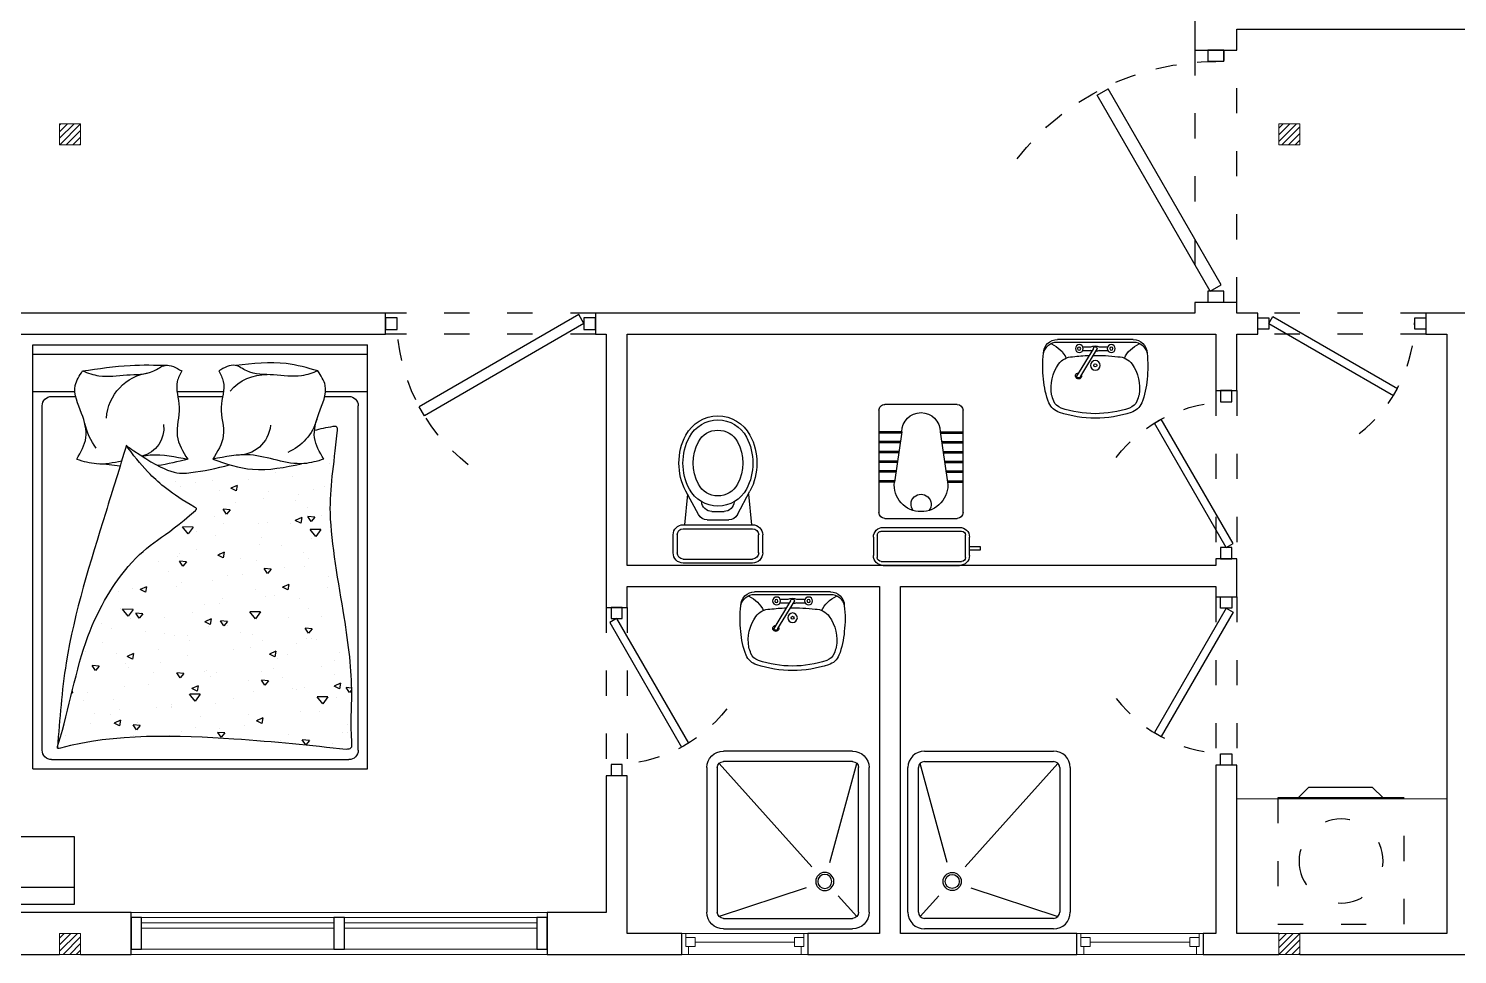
# Model space of a CAD drawing. Header units: millimetres. Extents: x 577 to 2337, y 236 to 943.
# Drawn here: x 2237.58 to 2244.38, y 461.87 to 466.27 of the extents above; entities that cross this region are included whole.
import ezdxf

# ---------------------------------------------------------------- set-up
doc = ezdxf.new("R2010")
doc.units = ezdxf.units.MM
doc.header["$LTSCALE"] = 0.01
doc.linetypes.add('ACAD_ISO03W100', pattern=[30, 12, -18])
for name, color, linetype in [('01-Plan', 1, 'Continuous'), ('04-Door', 4, 'Continuous'), ('06-Furn', 4, 'Continuous')]:
    doc.layers.add(name, color=color, linetype=linetype)
for name, color, linetype, lineweight in [('A-AREA', 4, 'Continuous', 9), ('A-GLAZ', 5, 'Continuous', 9), ('A-GLAZ-CURT', 131, 'Continuous', 9), ('A-GLAZ-CWMG', 4, 'Continuous', 9), ('A-WALL', 1, 'Continuous', 9), ('S-COLS', 255, 'Continuous', 9)]:
    doc.layers.add(name, color=color, linetype=linetype, lineweight=lineweight)

# ---------------------------------------------------------------- blocks, each defined once
blk = doc.blocks.new('M_Concrete-Square-Column - 300 x 300mm-365404-Level 2')
h = blk.add_hatch()
h.set_pattern_fill('ANSI31', color=5, scale=0.007)
h.paths.add_polyline_path([(0.05, 0.05), (-0.05, 0.05), (-0.05, -0.05), (0.05, -0.05)])
at = {"layer": 'S-COLS', "color": 7}
for p, q in [((0.05, 0.05), (-0.05, 0.05)), ((-0.05, 0.05), (-0.05, -0.05)), ((0.05, -0.05), (0.05, 0.05)), ((-0.05, -0.05), (0.05, -0.05))]:
    blk.add_line(p, q, dxfattribs=at)
blk = doc.blocks.new('System Panel - Glazed-371209-Level 2')
at = {"layer": 'A-GLAZ-CURT', "lineweight": 18}
for p, q in [((0.4575, -0.0245), (-0.4575, -0.0245)), ((-0.4575, -0.0245), (-0.4575, -0.0495)), ((-0.4575, -0.0495), (0.4575, -0.0495)), ((0.4575, -0.0495), (0.4575, -0.0245))]:
    blk.add_line(p, q, dxfattribs=at)
blk = doc.blocks.new('Rectangular Mullion - 50 x 150mm-371207-Level 2')
at = {"layer": 'A-GLAZ-CWMG'}
for p, q in [((-9.2634, -9.5098), (-8.3484, -9.5098)), ((-9.2634, -9.6598), (-8.3484, -9.6598))]:
    blk.add_line(p, q, dxfattribs=at)
blk = doc.blocks.new('Rectangular Mullion - 50 x 150mm-371210-Level 2')
at = {"layer": 'A-GLAZ-CWMG', "lineweight": 25}
for p, q in [((-0.05, 0.075), (0, 0.075)), ((-0.05, -0.075), (-0.05, 0.075)), ((0, 0.075), (0, -0.075)), ((0, -0.075), (-0.05, -0.075))]:
    blk.add_line(p, q, dxfattribs=at)
blk = doc.blocks.new('Rectangular Mullion - 50 x 150mm-371211-Level 2')
at = {"layer": 'A-GLAZ-CWMG', "lineweight": 25}
for p, q in [((0, 0.075), (-0.05, 0.075)), ((-0.05, 0.075), (-0.05, -0.075)), ((0, -0.075), (0, 0.075)), ((-0.05, -0.075), (0, -0.075))]:
    blk.add_line(p, q, dxfattribs=at)
blk = doc.blocks.new('Rectangular Mullion - 50 x 150mm-371208-Level 2')
at = {"layer": 'A-GLAZ-CWMG', "lineweight": 25}
for p, q in [((-0.025, 0.075), (0.025, 0.075)), ((-0.025, -0.075), (-0.025, 0.075)), ((0.025, 0.075), (0.025, -0.075)), ((0.025, -0.075), (-0.025, -0.075))]:
    blk.add_line(p, q, dxfattribs=at)
blk = doc.blocks.new('M_Fixed - 60-386374-Level 2')
at = {"layer": 'A-GLAZ', "lineweight": 18}
for p, q in [((-0.3, 0.063), (-0.281, 0.063)), ((-0.281, 0.063), (-0.281, 0)), ((-0.281, 0.044), (-0.237, 0.044)), ((-0.237, 0.044), (-0.237, 0)), ((-0.237, 0.022), (0.237, 0.022)), ((0.237, 0.044), (0.237, 0)), ((0.281, 0.044), (0.237, 0.044)), ((0.281, 0.063), (0.281, 0)), ((0.2989, 0.063), (0.281, 0.063)), ((-0.3, -0.037), (-0.268, -0.037)), ((-0.281, 0), (-0.237, 0)), ((-0.268, 0), (-0.268, -0.037)), ((0.237, 0), (0.281, 0)), ((0.268, 0), (0.268, -0.037)), ((0.3, -0.037), (0.268, -0.037))]:
    blk.add_line(p, q, dxfattribs=at)
blk = doc.blocks.new('door3')
at = {"layer": '04-Door'}
for p, q in [((842.6652, 703.8232), (842.6353, 703.7714)), ((843.5969, 703.2853), (842.6652, 703.8232)), ((843.567, 703.2335), (842.6353, 703.7714)), ((842.4514, 703.2212), (842.4514, 703.2976)), ((842.4514, 703.2976), (842.506, 703.2976)), ((842.506, 703.2212), (842.506, 703.2976)), ((843.5969, 703.2853), (843.567, 703.2335)), ((843.5969, 703.2212), (843.5969, 703.2976)), ((843.5969, 703.2976), (843.6514, 703.2976)), ((843.6514, 703.2212), (843.6514, 703.2976)), ((842.506, 703.2212), (842.4514, 703.2212)), ((842.4569, 703.2212), (842.5005, 703.2212)), ((843.6514, 703.2212), (843.5969, 703.2212))]:
    blk.add_line(p, q, dxfattribs=at)
at = {"layer": '04-Door', "linetype": 'ACAD_ISO03W100', "ltscale": 0.5}
blk.add_arc((843.7015, 703.2591), 1.1958, 127.84997, 180, dxfattribs=at)
blk = doc.blocks.new('F3')
at = {"layer": '04-Door'}
for p, q in [((847.5567, 618.9369), (847.5389, 618.906)), ((848.1118, 618.6163), (847.5567, 618.9369)), ((848.094, 618.5855), (847.5389, 618.906)), ((847.4118, 618.5913), (847.4118, 618.6413)), ((847.4118, 618.6413), (847.4618, 618.6413)), ((847.4618, 618.6413), (847.4618, 618.5913)), ((848.1118, 618.6163), (848.094, 618.5855)), ((848.1118, 618.5913), (848.1118, 618.6413)), ((848.1118, 618.6413), (848.1618, 618.6413)), ((848.1618, 618.6413), (848.1618, 618.5913)), ((847.4618, 618.5913), (847.4118, 618.5913)), ((848.1618, 618.5913), (848.1118, 618.5913))]:
    blk.add_line(p, q, dxfattribs=at)
at = {"layer": '04-Door', "linetype": 'ACAD_ISO03W100', "ltscale": 0.5}
blk.add_arc((848.1029, 618.6009), 0.6413, 127.84997, 180, dxfattribs=at)
blk = doc.blocks.new('F2')
at = {"layer": '04-Door'}
for p, q in [((850.5409, 619.7009), (850.519, 619.663)), ((851.2239, 619.3066), (850.5409, 619.7009)), ((851.202, 619.2686), (850.519, 619.663)), ((850.3739, 619.2816), (850.3739, 619.3316)), ((850.3739, 619.3316), (850.4239, 619.3316)), ((850.4239, 619.3316), (850.4239, 619.2816)), ((851.2239, 619.2816), (851.2239, 619.3316)), ((851.2239, 619.3316), (851.2739, 619.3316)), ((851.2739, 619.3316), (851.2739, 619.2816)), ((850.4239, 619.2816), (850.3739, 619.2816)), ((851.2239, 619.3066), (851.202, 619.2686)), ((851.2739, 619.2816), (851.2239, 619.2816))]:
    blk.add_line(p, q, dxfattribs=at)
at = {"layer": '04-Door', "linetype": 'ACAD_ISO03W100', "ltscale": 0.5}
blk.add_arc((851.213, 619.2876), 0.789, 127.84997, 180, dxfattribs=at)
blk = doc.blocks.new('uik5')
at = {"layer": '06-Furn', "color": 142}
for p, q in [((535.8433, 647.0821), (535.5139, 647.0821)), ((535.5139, 647.0627), (535.8433, 647.0627)), ((535.4655, 647.0337), (535.4655, 646.948)), ((535.4849, 646.948), (535.4849, 647.0337)), ((535.8723, 647.0337), (535.8723, 646.948)), ((535.8917, 647.0337), (535.8917, 646.948)), ((535.5139, 646.9189), (535.8433, 646.9189)), ((535.5139, 646.8995), (535.8433, 646.8995)), ((535.534, 646.7539), (535.5194, 646.8995)), ((535.6273, 646.876), (535.7299, 646.876)), ((535.8233, 646.7539), (535.8378, 646.8995)), ((535.586, 646.8512), (535.5262, 646.7395)), ((535.6497, 646.8364), (535.7075, 646.8364)), ((535.7712, 646.8512), (535.831, 646.7395))]:
    blk.add_line(p, q, dxfattribs=at)
for centre, radius, start, end in [((535.5139, 647.0337), 0.0484, 90, 180), ((535.5139, 647.0337), 0.0291, 90, 180), ((535.8433, 647.0337), 0.0484, 0, 90), ((535.8433, 647.0337), 0.0291, 0, 90), ((535.5139, 646.948), 0.0484, 180, 270), ((535.5139, 646.948), 0.0291, 180, 270), ((535.8433, 646.948), 0.0484, 270, 0), ((535.8433, 646.948), 0.0291, 270, 0), ((535.6273, 646.8291), 0.0469, 90, 151.87119), ((535.7299, 646.8291), 0.0469, 28.12881, 90), ((535.6786, 646.658), 0.1534, 28.12881, 151.87119), ((535.6497, 646.788), 0.0484, 90, 177.02271), ((535.7075, 646.788), 0.0484, 2.97729, 90), ((535.775, 646.6065), 0.2821, 151.87119, 208.12881), ((535.775, 646.6065), 0.2627, 151.87119, 208.1288), ((535.6786, 646.658), 0.105, 28.12881, 151.87119), ((535.5822, 646.6065), 0.2627, 331.87119, 28.12881), ((535.5822, 646.6065), 0.2821, 331.87119, 28.12881), ((535.775, 646.6065), 0.2143, 151.87119, 208.1288), ((535.5822, 646.6065), 0.2143, 331.87119, 28.12881), ((535.6786, 646.5549), 0.1728, 208.12881, 331.87119), ((535.6786, 646.5549), 0.1534, 208.12879, 331.87119), ((535.6786, 646.5549), 0.105, 208.12879, 331.87119)]:
    blk.add_arc(centre, radius, start, end, dxfattribs=at)
blk = doc.blocks.new('bath')
at = {"layer": '06-Furn', "color": 142}
for p, q in [((807.028, 747.0651), (807.6424, 747.0651)), ((806.9492, 746.2983), (806.9492, 746.9863)), ((806.9992, 746.2983), (806.9992, 746.9863)), ((807.028, 747.0151), (807.6424, 747.0151)), ((807.6712, 746.9863), (807.6712, 746.2983)), ((807.7212, 746.9863), (807.7212, 746.2983)), ((807.6424, 746.2695), (807.028, 746.2695)), ((807.6424, 746.2195), (807.028, 746.2195))]:
    blk.add_line(p, q, dxfattribs=at)
at = {"layer": '06-Furn', "color": 9}
for p, q in [((807.1355, 746.5348), (807.0076, 747.0066)), ((807.2221, 746.5142), (807.6627, 747.0066)), ((807.0076, 746.2779), (807.097, 746.3759)), ((807.2484, 746.4154), (807.6627, 746.2779))]:
    blk.add_line(p, q, dxfattribs=at)
at = {"layer": '06-Furn', "color": 8}
for radius in [0.0432, 0.0336]:
    blk.add_circle((807.1599, 746.4448), radius, dxfattribs=at)
at = {"layer": '06-Furn', "color": 142}
for centre, radius, start, end in [((807.028, 746.9863), 0.0788, 90, 180), ((807.6424, 746.9863), 0.0788, 0, 90), ((807.028, 746.9863), 0.0288, 90, 180), ((807.6424, 746.9863), 0.0288, 0, 90), ((807.028, 746.2983), 0.0788, 180, 270), ((807.028, 746.2983), 0.0288, 180, 270), ((807.6424, 746.2983), 0.0788, 270, 0), ((807.6424, 746.2983), 0.0288, 270, 0)]:
    blk.add_arc(centre, radius, start, end, dxfattribs=at)
blk = doc.blocks.new('f21')
at = {"layer": '06-Furn', "color": 32, "linetype": 'ACAD_ISO03W100'}
for p, q in [((817.8596, 708.5438), (817.8596, 709.1438)), ((817.8596, 708.5438), (817.8596, 709.1438)), ((817.8596, 709.1438), (818.4596, 709.1438)), ((817.8596, 709.1438), (818.4596, 709.1438)), ((818.4596, 709.1438), (818.4596, 708.5438)), ((818.4596, 709.1438), (818.4596, 708.5438))]:
    blk.add_line(p, q, dxfattribs=at)
at = {"layer": '06-Furn', "color": 32}
for p, q in [((818.4596, 708.5438), (817.8596, 708.5438)), ((818.4596, 708.5438), (817.8596, 708.5438)), ((818.005, 708.4938), (817.955, 708.5438)), ((818.005, 708.4938), (817.955, 708.5438)), ((818.3596, 708.5438), (818.3096, 708.4938)), ((818.3596, 708.5438), (818.3096, 708.4938)), ((818.3096, 708.4938), (818.005, 708.4938)), ((818.3096, 708.4938), (818.005, 708.4938))]:
    blk.add_line(p, q, dxfattribs=at)
at = {"layer": '06-Furn', "color": 32, "linetype": 'ACAD_ISO03W100'}
blk.add_circle((818.1596, 708.8438), 0.2, dxfattribs=at)
blk.add_circle((818.1596, 708.8438), 0.2, dxfattribs=at)
blk = doc.blocks.new('yu5')
at = {"layer": '06-Furn', "color": 142}
for p, q in [((540.662, 652.0688), (540.6455, 652.0688)), ((540.6455, 652.0688), (540.6455, 652.0177)), ((540.662, 652.0177), (540.662, 652.0688)), ((540.5725, 651.6073), (540.5725, 651.9712)), ((540.5911, 651.598), (540.5911, 651.9805)), ((540.6097, 651.9991), (540.7161, 651.9991)), ((540.619, 652.0177), (540.7068, 652.0177)), ((540.7347, 651.598), (540.7347, 651.9805)), ((540.7533, 651.6073), (540.7533, 651.9712)), ((540.7955, 651.6152), (540.7955, 651.9594)), ((540.8235, 651.9873), (541.3098, 651.9873)), ((540.9688, 651.914), (540.9688, 651.9873)), ((540.975, 651.913), (540.975, 651.9873)), ((541.0153, 651.9071), (541.0153, 651.9873)), ((541.0215, 651.9061), (541.0215, 651.9873)), ((541.0618, 651.9002), (541.0618, 651.9873)), ((541.0681, 651.8993), (541.0681, 651.9873)), ((541.1083, 651.8933), (541.1083, 651.9873)), ((541.1146, 651.8924), (541.1146, 651.9873)), ((541.1548, 651.8864), (541.1548, 651.9873)), ((541.1611, 651.8855), (541.1611, 651.9873)), ((541.2013, 651.8796), (541.2013, 651.9873)), ((541.2076, 651.8786), (541.2076, 651.9873)), ((541.3377, 651.9594), (541.3377, 651.6152)), ((541.2076, 651.8786), (540.9688, 651.914)), ((541.2076, 651.696), (540.9688, 651.6606)), ((541.1548, 651.6882), (541.1548, 651.5873)), ((541.1611, 651.6891), (541.1611, 651.5873)), ((541.2013, 651.695), (541.2013, 651.5873)), ((541.2076, 651.696), (541.2076, 651.5873)), ((540.9688, 651.6606), (540.9688, 651.5873)), ((540.975, 651.6616), (540.975, 651.5873)), ((541.0153, 651.6675), (541.0153, 651.5873)), ((541.0215, 651.6684), (541.0215, 651.5873)), ((541.0618, 651.6744), (541.0618, 651.5873)), ((541.0681, 651.6753), (541.0681, 651.5873)), ((541.1083, 651.6813), (541.1083, 651.5873)), ((541.1146, 651.6822), (541.1146, 651.5873)), ((540.7161, 651.5794), (540.6097, 651.5794)), ((540.7068, 651.5608), (540.619, 651.5608)), ((541.3098, 651.5873), (540.8235, 651.5873))]:
    blk.add_line(p, q, dxfattribs=at)
for centre, radius, start, end in [((540.619, 651.9712), 0.0465, 90, 180), ((540.6097, 651.9805), 0.0186, 90, 180), ((540.7068, 651.9712), 0.0465, 0, 90), ((540.7161, 651.9805), 0.0186, 0, 90), ((540.8235, 651.9594), 0.0279, 90, 180), ((541.3098, 651.9594), 0.0279, 0, 90), ((540.9542, 651.7889), 0.1259, 83.37067, 180.72106), ((540.8627, 651.7873), 0.0478, 232.5368, 127.4632), ((541.2076, 651.7873), 0.0913, 270, 90), ((540.9542, 651.7857), 0.1259, 179.27894, 276.62933), ((540.619, 651.6073), 0.0465, 180, 270), ((540.6097, 651.598), 0.0186, 180, 270), ((540.7068, 651.6073), 0.0465, 270, 0), ((540.7161, 651.598), 0.0186, 270, 0), ((540.8235, 651.6152), 0.0279, 180, 270), ((541.3098, 651.6152), 0.0279, 270, 0)]:
    blk.add_arc(centre, radius, start, end, dxfattribs=at)
blk = doc.blocks.new('reauty')
at = {"layer": '06-Furn', "color": 37}
for p, q in [((805.899, 744.5776), (805.899, 744.8976)), ((805.899, 744.8976), (807.175, 744.8976)), ((807.175, 744.8976), (807.175, 744.5776)), ((805.899, 744.8176), (807.175, 744.8176)), ((807.175, 744.5776), (805.899, 744.5776))]:
    blk.add_line(p, q, dxfattribs=at)
blk.add_circle((806.5728, 744.3801), 0.1728, dxfattribs=at)
blk = doc.blocks.new('ert')
at = {"layer": '06-Furn', "color": 37}
for p, q in [((734.1466, 589.3466), (732.555, 589.3466)), ((732.555, 587.3306), (732.555, 589.3466)), ((734.1466, 589.3021), (732.555, 589.3021)), ((734.1466, 587.3306), (734.1466, 589.3466)), ((732.7547, 589.1253), (732.555, 589.1253)), ((732.7584, 589.1016), (732.6434, 589.1016)), ((733.4611, 589.1253), (733.2406, 589.1253)), ((733.4574, 589.1016), (733.2442, 589.1016)), ((734.0582, 589.1016), (733.9433, 589.1016)), ((734.1466, 589.1253), (733.9469, 589.1253)), ((732.5992, 587.419), (732.5992, 589.0574)), ((734.1024, 587.419), (734.1024, 589.0574)), ((732.7358, 588.7824), (732.7358, 588.7824)), ((732.9944, 588.7396), (732.9944, 588.7396)), ((732.7601, 588.6728), (732.7601, 588.6728)), ((732.9141, 588.7195), (732.9141, 588.7195)), ((733.1223, 588.7061), (733.1223, 588.7061)), ((733.1753, 588.6785), (733.206, 588.6648)), ((733.1753, 588.6785), (733.1804, 588.6521)), ((733.2928, 588.7003), (733.2928, 588.7003)), ((733.3712, 588.6948), (733.3712, 588.6948)), ((733.4434, 588.6728), (733.4434, 588.6728)), ((733.4679, 588.6984), (733.4679, 588.6984)), ((732.8131, 588.6574), (732.8131, 588.6574)), ((732.8848, 588.6377), (732.8848, 588.6377)), ((732.8982, 588.6057), (732.8982, 588.6057)), ((733.0238, 588.6498), (733.0238, 588.6498)), ((733.0502, 588.615), (733.0502, 588.615)), ((733.1804, 588.6521), (733.206, 588.6648)), ((733.259, 588.6567), (733.259, 588.6567)), ((732.7752, 588.5358), (732.7752, 588.5358)), ((732.8414, 588.5733), (732.8414, 588.5733)), ((733.1832, 588.5984), (733.1832, 588.5984)), ((733.2082, 588.5629), (733.2418, 588.5659)), ((733.2082, 588.5629), (733.2255, 588.5423)), ((733.2255, 588.5423), (733.2417, 588.5659)), ((732.7777, 588.4683), (732.8282, 588.4693)), ((732.7777, 588.4683), (732.8016, 588.4357)), ((732.8016, 588.4357), (732.8282, 588.4693)), ((732.8055, 588.5277), (732.8391, 588.5306)), ((732.8055, 588.5277), (732.8228, 588.5071)), ((732.8228, 588.5071), (732.839, 588.5306)), ((732.8677, 588.5255), (732.8984, 588.5118)), ((732.8677, 588.5255), (732.8728, 588.499)), ((732.8728, 588.4991), (732.8984, 588.5118)), ((732.9225, 588.496), (732.9225, 588.496)), ((733.0301, 588.5039), (733.0301, 588.5039)), ((733.0736, 588.4965), (733.0736, 588.4965)), ((733.2408, 588.4964), (733.2408, 588.4964)), ((733.2847, 588.5294), (733.2847, 588.5294)), ((733.384, 588.4808), (733.4345, 588.4819)), ((733.384, 588.4808), (733.4078, 588.4482)), ((733.4079, 588.4482), (733.4345, 588.4819)), ((732.8233, 588.4249), (732.8233, 588.4249)), ((733.0605, 588.429), (733.0605, 588.429)), ((733.0684, 588.3991), (733.0684, 588.3991)), ((733.2772, 588.4408), (733.2772, 588.4408)), ((733.3686, 588.4577), (733.3686, 588.4577)), ((732.8359, 588.3307), (732.8359, 588.3307)), ((732.8595, 588.3574), (732.8595, 588.3574)), ((732.964, 588.3947), (732.964, 588.3947)), ((733.237, 588.3611), (733.2678, 588.3474)), ((733.237, 588.3611), (733.2421, 588.3346)), ((733.2421, 588.3346), (733.2677, 588.3474)), ((733.2472, 588.3505), (733.2472, 588.3505)), ((733.259, 588.3558), (733.259, 588.3558)), ((733.3672, 588.3718), (733.3672, 588.3718)), ((733.4471, 588.3527), (733.4471, 588.3527)), ((733.4578, 588.3429), (733.4578, 588.3429)), ((732.8544, 588.2928), (732.8544, 588.2928)), ((732.9495, 588.2883), (732.9495, 588.2883)), ((733.0134, 588.2799), (733.0469, 588.2829)), ((733.0134, 588.28), (733.0307, 588.2593)), ((733.0306, 588.2593), (733.0469, 588.2829)), ((733.0403, 588.2715), (733.0403, 588.2715)), ((733.0848, 588.3193), (733.0848, 588.3193)), ((733.1584, 588.3301), (733.1584, 588.3301)), ((733.4161, 588.3152), (733.4497, 588.3181)), ((733.4161, 588.3152), (733.4334, 588.2945)), ((733.4334, 588.2945), (733.4496, 588.3181)), ((733.5033, 588.2673), (733.5033, 588.2673)), ((733.5494, 588.3176), (733.5494, 588.3176)), ((732.7407, 588.2466), (732.7407, 588.2466)), ((732.9294, 588.208), (732.9602, 588.1943)), ((732.9294, 588.208), (732.9345, 588.1816)), ((733.1494, 588.2539), (733.1494, 588.2539)), ((733.2229, 588.2522), (733.2229, 588.2522)), ((733.2945, 588.2256), (733.2945, 588.2256)), ((733.4398, 588.2157), (733.4398, 588.2157)), ((733.4642, 588.1971), (733.4642, 588.1971)), ((733.6063, 588.1966), (733.6371, 588.1829)), ((733.6063, 588.1966), (733.6114, 588.1702)), ((732.7448, 588.1909), (732.7448, 588.1909)), ((732.8768, 588.1422), (732.8768, 588.1422)), ((732.9345, 588.1816), (732.9601, 588.1943)), ((732.9983, 588.154), (732.9983, 588.154)), ((733.0399, 588.1521), (733.0399, 588.1521)), ((733.0857, 588.1839), (733.0857, 588.1839)), ((733.2472, 588.1426), (733.2472, 588.1426)), ((733.6095, 588.176), (733.6095, 588.176)), ((733.6114, 588.1702), (733.6371, 588.1829)), ((733.6749, 588.1895), (733.6749, 588.1895)), ((733.7382, 588.1764), (733.7382, 588.1764)), ((732.8377, 588.0951), (732.8377, 588.0951)), ((733.0641, 588.0767), (733.1146, 588.0778)), ((733.0641, 588.0767), (733.088, 588.0441)), ((733.088, 588.0441), (733.1146, 588.0778)), ((733.2573, 588.1181), (733.2573, 588.1181)), ((733.3302, 588.1138), (733.3302, 588.1138)), ((733.3853, 588.0755), (733.3853, 588.0755)), ((733.624, 588.0674), (733.6575, 588.0704)), ((733.624, 588.0674), (733.6413, 588.0468)), ((733.6286, 588.0746), (733.6286, 588.0746)), ((733.6412, 588.0468), (733.6575, 588.0704)), ((733.6704, 588.0893), (733.7209, 588.0903)), ((733.6704, 588.0893), (733.6942, 588.0566)), ((733.6943, 588.0566), (733.7209, 588.0903)), ((733.7303, 588.0931), (733.7303, 588.0931)), ((732.7741, 588.0535), (732.7741, 588.0535)), ((732.8185, 587.997), (732.8521, 587.9999)), ((732.8185, 587.997), (732.8359, 587.9763)), ((732.8358, 587.9763), (732.852, 587.9999)), ((732.9303, 588.0502), (732.9303, 588.0502)), ((733.2206, 588.012), (733.2206, 588.012)), ((733.2213, 588.0322), (733.2548, 588.0351)), ((733.2213, 588.0322), (733.2386, 588.0116)), ((733.2385, 588.0116), (733.2548, 588.0352)), ((733.2987, 588.0436), (733.3295, 588.0299)), ((733.2987, 588.0436), (733.3038, 588.0172)), ((733.3038, 588.0172), (733.3295, 588.0299)), ((733.3127, 588.0097), (733.3127, 588.0097)), ((733.5215, 588.0514), (733.5215, 588.0514)), ((733.6812, 588.0436), (733.6812, 588.0436)), ((733.7719, 587.9993), (733.7719, 587.9993)), ((733.8203, 588.0241), (733.8203, 588.0241)), ((732.7984, 587.9439), (732.7984, 587.9439)), ((732.8207, 587.9483), (732.8207, 587.9483)), ((732.844, 587.9493), (732.844, 587.9493)), ((732.895, 587.9263), (732.895, 587.9263)), ((733.0547, 587.9417), (733.0547, 587.9417)), ((733.1038, 587.968), (733.1038, 587.968)), ((733.1607, 587.9773), (733.1607, 587.9773)), ((733.4026, 587.9407), (733.4026, 587.9407)), ((733.4096, 587.9659), (733.4096, 587.9659)), ((733.4743, 587.9646), (733.4743, 587.9646)), ((733.519, 587.9727), (733.519, 587.9727)), ((733.6115, 587.9824), (733.6115, 587.9824)), ((733.814, 587.9339), (733.814, 587.9339)), ((732.6862, 587.8846), (732.6862, 587.8846)), ((732.9365, 587.8768), (732.9365, 587.8768)), ((732.985, 587.8572), (732.985, 587.8572)), ((732.9911, 587.8906), (732.9962, 587.8641)), ((732.9911, 587.8905), (733.0219, 587.8768)), ((732.9962, 587.8641), (733.0219, 587.8769)), ((733.111, 587.9101), (733.111, 587.9101)), ((733.1938, 587.8989), (733.1938, 587.8989)), ((733.4094, 587.8708), (733.4094, 587.8708)), ((733.5477, 587.8988), (733.5477, 587.8988)), ((733.668, 587.8792), (733.6988, 587.8655)), ((733.668, 587.8792), (733.6731, 587.8527)), ((733.6731, 587.8527), (733.6988, 587.8655)), ((733.7476, 587.8779), (733.7476, 587.8779)), ((733.8982, 587.8902), (733.8982, 587.8902)), ((732.7111, 587.8465), (732.7111, 587.8465)), ((732.7762, 587.8155), (732.7762, 587.8155)), ((733.0014, 587.8082), (733.0014, 587.8082)), ((733.0611, 587.7958), (733.0611, 587.7958)), ((733.2717, 587.7882), (733.2717, 587.7882)), ((733.3231, 587.8006), (733.3231, 587.8006)), ((733.3299, 587.7945), (733.3299, 587.7945)), ((733.4292, 587.7844), (733.4627, 587.7874)), ((733.4464, 587.7638), (733.4626, 587.7874)), ((733.5388, 587.8362), (733.5388, 587.8362)), ((733.572, 587.7892), (733.572, 587.7892)), ((733.6914, 587.8112), (733.6914, 587.8112)), ((733.7044, 587.832), (733.7044, 587.832)), ((733.8319, 587.8197), (733.8654, 587.8226)), ((733.8319, 587.8197), (733.8492, 587.7991)), ((733.8491, 587.7991), (733.8654, 587.8226)), ((732.6835, 587.7375), (732.7143, 587.7238)), ((732.6835, 587.7375), (732.6886, 587.7111)), ((732.6886, 587.7111), (732.7143, 587.7238)), ((732.7119, 587.7786), (732.7119, 587.7786)), ((732.9608, 587.7672), (732.9608, 587.7672)), ((733.0264, 587.7492), (733.06, 587.7522)), ((733.0264, 587.7492), (733.0437, 587.7286)), ((733.0437, 587.7286), (733.0599, 587.7522)), ((733.1211, 587.7528), (733.1211, 587.7528)), ((733.2998, 587.769), (733.2998, 587.769)), ((733.3604, 587.7261), (733.3912, 587.7124)), ((733.3604, 587.7261), (733.3655, 587.6997)), ((733.4291, 587.7845), (733.4465, 587.7638)), ((733.5948, 587.7301), (733.5948, 587.7301)), ((733.7101, 587.7221), (733.7101, 587.7221)), ((732.6314, 587.7048), (732.641, 587.6934)), ((732.6316, 587.7147), (732.6573, 587.7169)), ((732.641, 587.6934), (732.6572, 587.7169)), ((732.7035, 587.6693), (732.7035, 587.6693)), ((732.7443, 587.6727), (732.7948, 587.6737)), ((732.7443, 587.6727), (732.7681, 587.64)), ((732.7681, 587.64), (732.7948, 587.6737)), ((732.8542, 587.7168), (732.8542, 587.7168)), ((732.8918, 587.7064), (732.8918, 587.7064)), ((732.9123, 587.7111), (732.9123, 587.7111)), ((733.0989, 587.7001), (733.0989, 587.7001)), ((733.1902, 587.6671), (733.1902, 587.6671)), ((733.3505, 587.6852), (733.401, 587.6862)), ((733.3505, 587.6852), (733.3744, 587.6526)), ((733.3655, 587.6997), (733.3912, 587.7124)), ((733.3744, 587.6526), (733.4011, 587.6862)), ((733.7658, 587.662), (733.7658, 587.662)), ((733.8852, 587.6919), (733.8852, 587.6919)), ((733.9084, 587.6578), (733.9084, 587.6578)), ((733.9568, 587.6977), (733.9604, 587.6978)), ((733.9568, 587.6977), (733.9622, 587.6904)), ((732.7822, 587.6045), (732.7822, 587.6045)), ((732.8743, 587.6019), (732.8743, 587.6019)), ((733.1232, 587.5905), (733.1232, 587.5905)), ((733.2781, 587.6424), (733.2781, 587.6424)), ((733.4852, 587.6282), (733.4852, 587.6282)), ((733.4855, 587.6238), (733.4855, 587.6238)), ((733.4887, 587.6348), (733.4887, 587.6348)), ((733.5569, 587.6203), (733.5569, 587.6203)), ((733.7344, 587.6125), (733.7344, 587.6125)), ((733.7756, 587.59), (733.7756, 587.59)), ((733.8557, 587.593), (733.8557, 587.593)), ((732.6516, 587.5404), (732.6516, 587.5404)), ((733.0528, 587.5731), (733.0836, 587.5594)), ((733.0528, 587.5731), (733.0579, 587.5466)), ((733.0579, 587.5467), (733.0836, 587.5594)), ((733.0712, 587.5634), (733.0712, 587.5634)), ((733.0806, 587.5652), (733.0806, 587.5652)), ((733.1393, 587.5369), (733.1393, 587.5369)), ((733.2613, 587.5234), (733.2613, 587.5234)), ((733.3481, 587.5786), (733.3481, 587.5786)), ((733.3756, 587.5264), (733.3756, 587.5264)), ((733.637, 587.5367), (733.6706, 587.5396)), ((733.637, 587.5367), (733.6543, 587.5161)), ((733.6469, 587.5513), (733.6469, 587.5513)), ((733.6543, 587.5161), (733.6705, 587.5397)), ((733.7297, 587.5617), (733.7605, 587.548)), ((733.7297, 587.5617), (733.7348, 587.5353)), ((733.7348, 587.5353), (733.7605, 587.548)), ((733.8725, 587.5454), (733.8725, 587.5454)), ((732.6501, 587.5014), (732.6501, 587.5014)), ((732.6726, 587.5026), (732.6726, 587.5026)), ((732.7216, 587.4534), (732.7216, 587.4534)), ((732.8316, 587.4662), (732.8651, 587.4692)), ((732.8316, 587.4663), (732.8489, 587.4456)), ((732.8488, 587.4456), (732.8651, 587.4692)), ((732.9305, 587.4952), (732.9305, 587.4952)), ((732.971, 587.4633), (732.971, 587.4633)), ((733.2343, 587.5015), (733.2679, 587.5044)), ((733.2343, 587.5015), (733.2516, 587.4808)), ((733.2516, 587.4808), (733.2678, 587.5044)), ((733.4381, 587.5095), (733.4381, 587.5095)), ((733.4951, 587.4889), (733.4951, 587.4889)), ((733.666, 587.4881), (733.666, 587.4881)), ((733.7058, 587.4814), (733.7058, 587.4814)), ((733.9919, 587.4885), (733.9919, 587.4885)), ((734.1466, 587.3306), (732.555, 587.3306)), ((734.0582, 587.3748), (732.6434, 587.3748))]:
    blk.add_line(p, q, dxfattribs=at)
for centre, radius, start, end in [((733.5622, 588.9811), 0.2359, 4.16106, 82.34383), ((733.0393, 588.9843), 0.2213, 40.1552, 91.89049), ((732.6434, 589.0574), 0.0442, 90, 180), ((734.0582, 589.0574), 0.0442, 0, 90), ((733.0304, 589.0598), 0.2438, 196.10155, 246.90491), ((733.1731, 588.9793), 0.1572, 185.30374, 272.10826), ((733.6591, 588.9496), 0.1349, 172.30633, 256.97918), ((733.5625, 589.0563), 0.3477, 324.77821, 346.11832), ((732.6434, 587.419), 0.0442, 180, 270), ((734.0582, 587.419), 0.0442, 270, 0)]:
    blk.add_arc(centre, radius, start, end, dxfattribs=at)
for points in [[(732.7633, 588.8029), (732.8069, 588.9059), (732.7863, 589.0208), (732.7565, 589.154), (732.7909, 589.2231)], [(732.7909, 589.2231), (732.9415, 589.2576), (733.1811, 589.2484)], [(732.7909, 589.2231), (732.8689, 589.2), (733.0017, 589.2042), (733.1294, 589.2231), (733.1842, 589.2491), (733.2628, 589.2231)], [(733.2628, 589.2231), (733.2413, 589.1727), (733.2509, 589.0511), (733.2413, 588.9151), (733.2914, 588.8029)], [(733.4388, 589.2231), (733.4603, 589.1727), (733.4507, 589.0511), (733.4603, 588.9151), (733.4102, 588.8029)], [(733.9107, 589.2231), (733.8327, 589.2), (733.6999, 589.2042), (733.5723, 589.2231), (733.5175, 589.2491), (733.4388, 589.2231)], [(733.9107, 589.2231), (733.6834, 589.2495), (733.5058, 589.2498)], [(733.9383, 588.8029), (733.8947, 588.9059), (733.9153, 589.0208), (733.9452, 589.154), (733.9107, 589.2231)], [(732.7633, 588.8029), (732.8577, 588.7824), (733.1134, 588.8234), (733.2914, 588.8029)], [(733.7018, 588.8696), (733.8005, 588.5497), (733.9883, 587.8353), (734.0297, 587.4323)], [(733.2914, 588.8029), (733.102, 588.7554), (732.8691, 588.7818)]]:
    blk.add_spline(points, degree=3, dxfattribs=at)
for points, knots in [([(732.8073, 588.9407), (732.7792, 588.9488), (732.7454, 588.9563), (732.6974, 588.9623), (732.7149, 588.7735), (732.7597, 588.5591), (732.6648, 588.0683), (732.6215, 587.7218), (732.6386, 587.5408), (732.6282, 587.4262), (732.6479, 587.424), (732.656, 587.4231)], [3985.05903, 3985.05903, 3985.05903, 3985.05903, 4080.88352, 4095.097586, 4129.948642, 4553.773643, 5047.299708, 5447.379817, 5706.978712, 5742.134282, 5766.267478, 5766.267478, 5766.267478, 5766.267478]), ([(732.656, 587.4231), (732.8243, 587.441), (733.214, 587.4823), (733.7688, 587.5006), (734.0343, 587.4233), (733.9762, 587.5992), (733.9168, 587.9736), (733.6348, 588.4044), (733.5257, 588.4216), (733.3645, 588.5676), (733.491, 588.6409), (733.5851, 588.7217), (733.6567, 588.8063), (733.7063, 588.872), (733.5063, 588.7289), (733.3959, 588.7353), (733.2726, 588.7596), (733.2109, 588.7771)], [5766.267478, 5766.267478, 5766.267478, 5766.267478, 6326.544882, 7063.125625, 7075.853468, 7104.137891, 7482.255608, 7822.118426, 8365.070605, 8376.683952, 8384.467459, 8620.875161, 8806.816714, 8824.217175, 8839.174614, 9041.086843, 9254.378307, 9254.378307, 9254.378307, 9254.378307]), ([(733.6288, 588.8182), (733.6153, 588.8206), (733.5425, 588.8306), (733.4696, 588.8153), (733.4102, 588.8029)], [355.798164, 355.798164, 355.798164, 355.798164, 402.016842, 604.685285, 604.685285, 604.685285, 604.685285]), ([(733.9383, 588.8029), (733.9069, 588.7939), (733.8359, 588.7735), (733.7643, 588.7869), (733.7243, 588.7963)], [0, 0, 0, 0, 109.214696, 246.634525, 246.634525, 246.634525, 246.634525])]:
    blk.add_open_spline(points, degree=3, knots=knots, dxfattribs=at)
for points in [[(733.4102, 588.8029), (733.4576, 588.7912), (733.505, 588.7795), (733.5528, 588.7728)], [(733.7322, 588.7708), (733.7669, 588.7737), (733.8017, 588.7778), (733.8365, 588.782)]]:
    blk.add_open_spline(points, degree=3, dxfattribs=at)
blk = doc.blocks.new('hu5')
at = {"layer": '06-Furn', "color": 142}
for p, q in [((544.8588, 651.1888), (544.8588, 651.5496)), ((544.8711, 651.5496), (544.8711, 651.1888)), ((544.819, 651.3881), (544.819, 651.4286)), ((544.8369, 651.3881), (544.8369, 651.4286)), ((544.8279, 651.3778), (544.6976, 651.2982)), ((544.8279, 651.3599), (544.6976, 651.2803)), ((544.819, 651.3098), (544.819, 651.3475)), ((544.8369, 651.3098), (544.8369, 651.3476))]:
    blk.add_line(p, q, dxfattribs=at)
for centre, radius in [((544.8279, 651.4452), 0.0189), ((544.8277, 651.4452), 0.00765), ((544.7481, 651.3692), 0.0227), ((544.8279, 651.2932), 0.0189), ((544.8277, 651.292), 0.00765)]:
    blk.add_circle(centre, radius, dxfattribs=at)
for centre, radius, start, end in [((544.744, 651.1448), 0.4744, 82.55165, 97.44835), ((544.5994, 651.5181), 0.0778, 112.52908, 163.72981), ((544.5997, 651.5137), 0.0574, 111.48215, 161.31992), ((544.7069, 651.2411), 0.3749, 93.73593, 111.48215), ((544.7069, 651.2411), 0.3503, 106.2839, 111.48215), ((544.6409, 651.3832), 0.1968, 54.79671, 99.41479), ((544.725, 651.6308), 0.1358, 294.63856, 337.1002), ((544.7937, 651.5512), 0.0651, 358.62655, 79.56117), ((544.8055, 651.5496), 0.0656, 360, 90), ((545.0297, 651.3692), 0.533, 161.31992, 198.68008), ((545.0269, 651.3692), 0.5084, 161.31992, 198.68008), ((544.7071, 651.477), 0.082, 360, 54.79671), ((543.9195, 651.3692), 0.8762, 359.27307, 7.06637), ((544.7481, 651.3692), 0.00717, 90, 270), ((544.7481, 651.3692), 0.00717, 270, 90), ((544.87, 651.3678), 0.0549, 158.2929, 177.76717), ((544.87, 651.3678), 0.0549, 195.39764, 201.7071), ((544.8279, 651.3688), 0.00895, 270, 90), ((544.7858, 651.3678), 0.0549, 338.32157, 21.67843), ((544.6976, 651.2892), 0.0143, 63.66345, 359.17685), ((544.6976, 651.2892), 0.00895, 90, 270), ((543.9195, 651.3692), 0.8762, 352.93363, 358.08615), ((544.7071, 651.2614), 0.082, 305.20329, 360), ((544.725, 651.1077), 0.1358, 22.8998, 65.36144), ((544.5994, 651.2203), 0.0778, 196.27019, 247.47092), ((544.5997, 651.2248), 0.0574, 198.68008, 248.51785), ((544.7069, 651.4973), 0.3749, 248.51785, 266.26407), ((544.7069, 651.4973), 0.3503, 248.51785, 253.7161), ((544.6409, 651.3553), 0.1968, 260.58521, 305.20329), ((544.7937, 651.1873), 0.0651, 280.43883, 1.37345), ((544.8055, 651.1888), 0.0656, 270, 0), ((544.744, 651.5936), 0.4744, 262.55165, 277.44835)]:
    blk.add_arc(centre, radius, start, end, dxfattribs=at)

msp = doc.modelspace()

# ---------------------------------------------------------------- linework, layer by layer
at = {"layer": '01-Plan', "color": 4, "linetype": 'ACAD_ISO03W100'}
for p, q in [((2243.1286, 466.1681), (2243.1286, 464.9681)), ((2243.3286, 464.9681), (2243.3286, 466.1681)), ((2240.2786, 464.9181), (2239.2786, 464.9181)), ((2244.2286, 464.9181), (2243.4286, 464.9181)), ((2240.2786, 464.8181), (2239.2786, 464.8181)), ((2244.2286, 464.8181), (2243.4286, 464.8181)), ((2243.2286, 464.5491), (2243.2286, 463.7491)), ((2243.3286, 464.5491), (2243.3286, 463.7491)), ((2243.2286, 463.5681), (2243.2286, 462.7681)), ((2243.3286, 463.5681), (2243.3286, 462.7681)), ((2240.3286, 463.5181), (2240.3286, 462.7181)), ((2240.4286, 463.5181), (2240.4286, 462.7181))]:
    msp.add_line(p, q, dxfattribs=at)
at = {"layer": 'A-AREA'}
msp.add_line((2243.3286, 462.6081), (2244.3286, 462.6081), dxfattribs=at)
at = {"layer": 'A-WALL', "lineweight": 25}
for p, q in [((2243.1286, 470.5181), (2243.1286, 466.1681)), ((2243.3286, 466.2681), (2245.8286, 466.2681)), ((2243.3286, 466.1681), (2243.3286, 466.2681)), ((2243.1286, 466.1681), (2243.3286, 466.1681)), ((2243.1286, 464.9681), (2243.1286, 464.9181)), ((2243.3286, 464.9681), (2243.1286, 464.9681)), ((2243.3286, 464.9181), (2243.3286, 464.9681)), ((2239.2786, 464.9181), (2236.3786, 464.9181)), ((2239.2786, 464.8181), (2239.2786, 464.9181)), ((2243.1286, 464.9181), (2240.2786, 464.9181)), ((2240.2786, 464.9181), (2240.2786, 464.8181)), ((2243.4286, 464.9181), (2243.3286, 464.9181)), ((2243.4286, 464.8181), (2243.4286, 464.9181)), ((2244.4286, 464.9181), (2244.2286, 464.9181)), ((2244.2286, 464.9181), (2244.2286, 464.8181)), ((2236.4786, 464.8181), (2239.2786, 464.8181)), ((2240.2786, 464.8181), (2240.3286, 464.8181)), ((2240.3286, 464.8181), (2240.3286, 463.5181)), ((2240.4286, 464.8181), (2243.2286, 464.8181)), ((2240.4286, 463.7181), (2240.4286, 464.8181)), ((2243.2286, 464.8181), (2243.2286, 464.5491)), ((2243.3286, 464.8181), (2243.4286, 464.8181)), ((2243.3286, 464.5491), (2243.3286, 464.8181)), ((2244.2286, 464.8181), (2244.3286, 464.8181)), ((2244.3286, 464.8181), (2244.3286, 461.9681)), ((2243.2286, 464.5491), (2243.3286, 464.5491)), ((2243.2286, 463.7491), (2243.2286, 463.7181)), ((2243.3286, 463.7491), (2243.2286, 463.7491)), ((2243.3286, 463.5681), (2243.3286, 463.7491)), ((2243.2286, 463.7181), (2240.4286, 463.7181)), ((2240.4286, 463.5181), (2240.4286, 463.6181)), ((2240.4286, 463.6181), (2241.6286, 463.6181)), ((2241.6286, 463.6181), (2241.6286, 461.9681)), ((2241.7286, 463.6181), (2243.2286, 463.6181)), ((2241.7286, 461.9681), (2241.7286, 463.6181)), ((2243.2286, 463.6181), (2243.2286, 463.5681)), ((2243.2286, 463.5681), (2243.3286, 463.5681)), ((2240.3286, 463.5181), (2240.4286, 463.5181)), ((2240.3286, 462.7181), (2240.3286, 462.0681)), ((2240.4286, 462.7181), (2240.3286, 462.7181)), ((2240.4286, 461.9681), (2240.4286, 462.7181)), ((2243.2286, 462.7681), (2243.2286, 461.9681)), ((2243.3286, 462.7681), (2243.2286, 462.7681)), ((2243.3286, 461.9681), (2243.3286, 462.7681)), ((2238.0686, 462.0681), (2236.4786, 462.0681)), ((2238.0686, 461.8681), (2238.0686, 462.0681)), ((2240.3286, 462.0681), (2240.0486, 462.0681)), ((2240.0486, 462.0681), (2240.0486, 461.8681)), ((2240.6886, 461.9681), (2240.4286, 461.9681)), ((2240.6886, 461.8681), (2240.6886, 461.9681)), ((2241.6286, 461.9681), (2241.2886, 461.9681)), ((2241.2886, 461.9681), (2241.2886, 461.8681)), ((2242.5686, 461.9681), (2241.7286, 461.9681)), ((2242.5686, 461.8681), (2242.5686, 461.9681)), ((2243.2286, 461.9681), (2243.1686, 461.9681)), ((2243.1686, 461.9681), (2243.1686, 461.8681)), ((2243.5286, 461.9681), (2243.3286, 461.9681)), ((2244.3286, 461.9681), (2243.6286, 461.9681)), ((2234.3286, 461.8681), (2237.7286, 461.8681)), ((2237.8286, 461.8681), (2238.0686, 461.8681)), ((2240.0486, 461.8681), (2240.6886, 461.8681)), ((2241.2886, 461.8681), (2242.5686, 461.8681)), ((2243.1686, 461.8681), (2243.5286, 461.8681)), ((2243.6286, 461.8681), (2244.7486, 461.8681))]:
    msp.add_line(p, q, dxfattribs=at)
at = {"layer": 'A-WALL', "color": 4}
for p, q in [((2238.0686, 462.0681), (2240.0486, 462.0681)), ((2240.6886, 461.9681), (2241.2886, 461.9681)), ((2242.5686, 461.9681), (2243.1686, 461.9681)), ((2240.0486, 461.8681), (2238.0686, 461.8681)), ((2241.2886, 461.8681), (2240.6886, 461.8681)), ((2243.1686, 461.8681), (2242.5686, 461.8681))]:
    msp.add_line(p, q, dxfattribs=at)

# ---------------------------------------------------------------- block references
at = {"layer": '04-Door', "xscale": -1, "rotation": 89.99999999996747}
msp.add_blockref('door3', (2946.4881, 1308.6196), dxfattribs=at)
at = {"layer": '04-Door'}
for name, p, xscale, yscale, zscale, rotation in [('F2', (1294.4187, 1152.9865), -1.111111111111139, 1.111111111111139, 1.111111111111139, 180), ('F3', (3148.1345, 1124.7256), 1.066666666666667, 1.066666666666667, 1.066666666666667, 180), ('F3', (2903.1361, 1368.4551), -1.066666666666667, 1.066666666666667, 1.066666666666667, 90), ('F3', (2903.1361, -441.1378), 1.066666666666667, 1.066666666666667, 1.066666666666667, 90.00000000000001), ('F3', (1580.5212, -441.1878), -1.066666666666667, 1.066666666666667, 1.066666666666667, 270)]:
    msp.add_blockref(name, p, dxfattribs=dict(at, xscale=xscale, yscale=yscale, zscale=zscale, rotation=rotation))
at = {"layer": '06-Furn', "xscale": -1}
msp.add_blockref('ert', (2971.7485, -124.5803), dxfattribs=at)
for name, p, rotation in [('hu5', (1591.2867, -80.079), 270), ('yu5', (1590.0394, -76.8544), 270), ('uik5', (1705.182, 1110.811), 180), ('hu5', (1589.8465, -81.2791), 270)]:
    msp.add_blockref(name, p, dxfattribs=dict(at, rotation=rotation))
at = {"layer": '06-Furn', "color": 5, "xscale": -1, "rotation": 180}
for name, p in [('reauty', (1430.6243, 1207.005)), ('f21', (1425.6654, 1171.1559))]:
    msp.add_blockref(name, p, dxfattribs=at)
at = {"layer": '06-Furn', "color": 5, "xscale": -1}
msp.add_blockref('bath', (3048.5289, -284.2299), dxfattribs=at)
at = {"layer": '06-Furn', "color": 5}
msp.add_blockref('bath', (1434.8152, -284.2299), dxfattribs=at)
at = {"layer": 'A-GLAZ'}
for p in [(2240.9886, 461.9051), (2242.8686, 461.9051)]:
    msp.add_blockref('M_Fixed - 60-386374-Level 2', p, dxfattribs=at)
at = {"layer": 'A-GLAZ-CURT', "rotation": 180}
for p in [(2238.5761, 461.9681), (2239.5411, 461.9681)]:
    msp.add_blockref('System Panel - Glazed-371209-Level 2', p, dxfattribs=at)
at = {"layer": 'A-GLAZ-CWMG', "extrusion": (0, 0, -1)}
for name, p in [('Rectangular Mullion - 50 x 150mm-371210-Level 2', (-2238.0686, 461.9681)), ('Rectangular Mullion - 50 x 150mm-371208-Level 2', (-2239.0586, 461.9681))]:
    msp.add_blockref(name, p, dxfattribs=at)
at = {"layer": 'A-GLAZ-CWMG'}
for name, p in [('Rectangular Mullion - 50 x 150mm-371207-Level 2', (2247.3821, 471.5529)), ('Rectangular Mullion - 50 x 150mm-371207-Level 2', (2248.3471, 471.5529)), ('Rectangular Mullion - 50 x 150mm-371211-Level 2', (2240.0486, 461.9681))]:
    msp.add_blockref(name, p, dxfattribs=at)
at = {"layer": 'S-COLS', "rotation": 180}
for p in [(2237.7786, 465.7681), (2243.5786, 465.7681), (2237.7786, 461.9181), (2243.5786, 461.9181)]:
    msp.add_blockref('M_Concrete-Square-Column - 300 x 300mm-365404-Level 2', p, dxfattribs=at)

doc.saveas('drawing.dxf')
